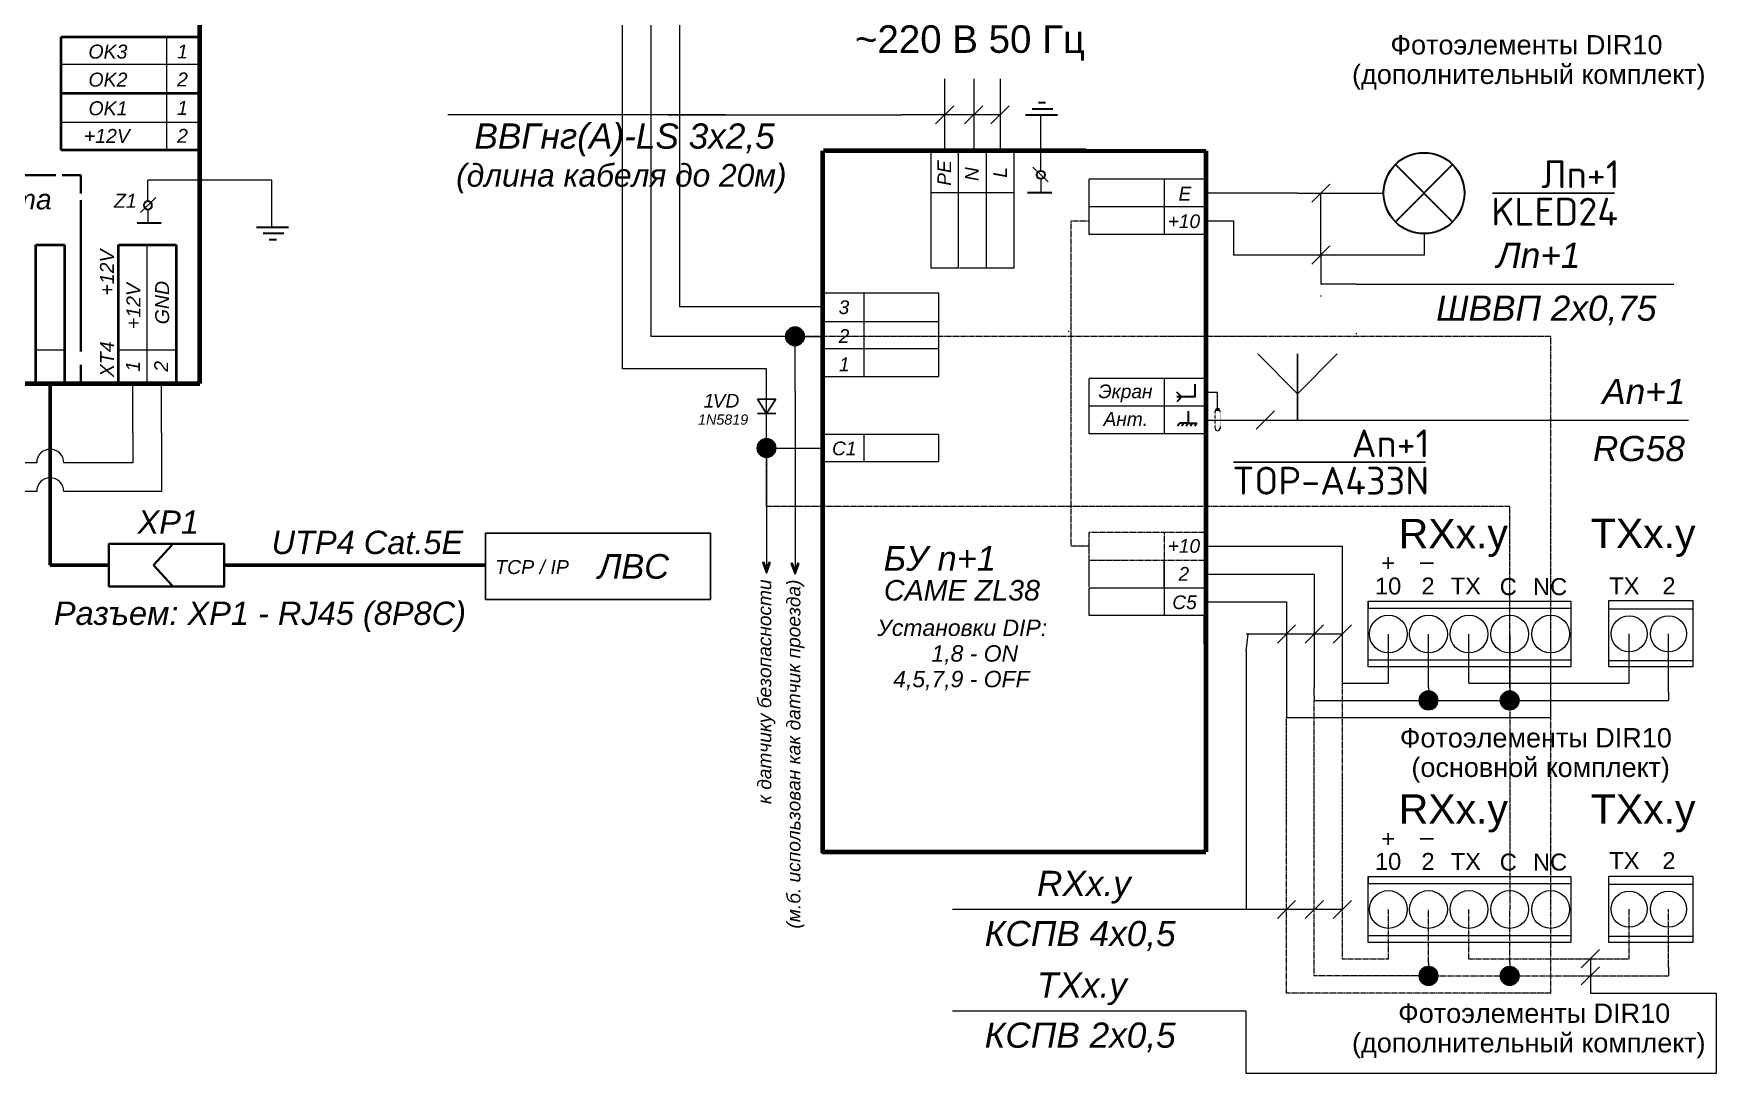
# Model space of a CAD drawing. Header units: millimetres. Extents: x -197802 to 287448, y -91833 to 169529.
# Drawn here: x 156164 to 181246, y 93866 to 109364 of the extents above; entities that cross this region are included whole.
import ezdxf
from ezdxf.lldxf.tags import DXFTag

# ---------------------------------------------------------------- set-up
doc = ezdxf.new("R2010")
doc.units = ezdxf.units.MM
for name, pattern in [('AI-Linetype-1', [1.693333, 0.846667, -0.846667]), ('AI-Linetype-2', [2.469444, 1.058333, -1.411111]), ('IMPORT-IMPORT-DASHED', [19.05, 12.7, -6.35])]:
    doc.linetypes.add(name, pattern=pattern)
doc.layers.add('СКУД', color=7, linetype='Continuous')
doc.styles.add('104', font='ariali.ttf', dxfattribs={"height": 1})
doc.styles.add('105', font='ariali.ttf', dxfattribs={"height": 1})
doc.styles.add('110', font='ariali.ttf', dxfattribs={"height": 1})
doc.styles.add('12', font='ariali.ttf', dxfattribs={"height": 1})
doc.styles.add('14', font='ariali.ttf', dxfattribs={"height": 1})
doc.styles.add('16', font='ariali.ttf', dxfattribs={"height": 1})
doc.styles.add('17', font='ariali.ttf', dxfattribs={"height": 1})
doc.styles.add('18', font='ariali.ttf', dxfattribs={"height": 1})
doc.styles.add('19', font='ariali.ttf', dxfattribs={"height": 1})
doc.styles.add('20', font='ariali.ttf', dxfattribs={"height": 1})
doc.styles.add('21', font='ariali.ttf', dxfattribs={"height": 1})
doc.styles.add('22', font='ariali.ttf', dxfattribs={"height": 1})
doc.styles.add('23', font='ariali.ttf', dxfattribs={"height": 1})
doc.styles.add('31', font='ariali.ttf', dxfattribs={"height": 1})
doc.styles.add('32', font='ariali.ttf', dxfattribs={"height": 1})
doc.styles.add('33', font='ariali.ttf', dxfattribs={"height": 1})
doc.styles.add('34', font='ariali.ttf', dxfattribs={"height": 1})
doc.styles.add('35', font='ariali.ttf', dxfattribs={"height": 1})
doc.styles.add('40', font='ariali.ttf', dxfattribs={"height": 1})
doc.styles.add('6', font='ariali.ttf', dxfattribs={"height": 1})
doc.styles.add('60', font='ariali.ttf', dxfattribs={"height": 1})
doc.styles.add('61', font='ariali.ttf', dxfattribs={"height": 1})
doc.styles.add('62', font='ariali.ttf', dxfattribs={"height": 1})
doc.styles.add('67', font='ariali.ttf', dxfattribs={"height": 1})
doc.styles.add('68', font='ariali.ttf', dxfattribs={"height": 1})
doc.styles.add('7', font='ariali.ttf', dxfattribs={"height": 1})
doc.styles.add('76', font='ariali.ttf', dxfattribs={"height": 1})
doc.styles.add('77', font='ariali.ttf', dxfattribs={"height": 1})
doc.styles.add('8', font='ariali.ttf', dxfattribs={"height": 1})
doc.styles.add('80', font='ariali.ttf', dxfattribs={"height": 1})
doc.styles.add('9', font='ariali.ttf', dxfattribs={"height": 1})
doc.styles.add('ISOCPEUR_1', font='isocpeur.ttf', dxfattribs={"height": 10})
doc.styles.get("Standard").update_dxf_attribs({"font": 'arial.ttf'})
tags = doc.linetypes.add('New Line2', pattern=[0.7, 0.5, -0.2]).pattern_tags.tags
tags[6:7] = [DXFTag(74, 4), DXFTag(75, 0), DXFTag(340, '0'), DXFTag(46, 1.0), DXFTag(50, 0.0), DXFTag(44, 0.0), DXFTag(45, 0.0)]
tags[4:5] = [DXFTag(74, 4), DXFTag(75, 0), DXFTag(340, '0'), DXFTag(46, 1.0), DXFTag(50, 0.0), DXFTag(44, 0.0), DXFTag(45, 0.0)]
tags = doc.linetypes.add('New Line3', pattern=[0.7, 0.5, -0.2]).pattern_tags.tags
tags[6:7] = [DXFTag(74, 4), DXFTag(75, 0), DXFTag(340, '0'), DXFTag(46, 1.0), DXFTag(50, 0.0), DXFTag(44, 0.0), DXFTag(45, 0.0)]
tags[4:5] = [DXFTag(74, 4), DXFTag(75, 0), DXFTag(340, '0'), DXFTag(46, 1.0), DXFTag(50, 0.0), DXFTag(44, 0.0), DXFTag(45, 0.0)]

msp = doc.modelspace()

# ---------------------------------------------------------------- hatches: boundary and pattern name
at = {"layer": 'СКУД', "lineweight": 18, "true_color": 0x000000}
h = msp.add_hatch(dxfattribs=at)
h.set_pattern_fill('ANGLE', color=18, scale=1.28)
h.set_pattern_definition([(0, (153977.359, 162568.265), (0, 8.9408), [6.5024, -2.4384]), (90, (153977.359, 162568.265), (-8.9408, 5e-16), [6.5024, -2.4384])])
h.paths.add_polyline_path([(167652, 104852), (167513, 104852), (167373, 104852, 0.999967)])
h.paths.add_polyline_path([(167513, 104991, 0.414214), (167373, 104852), (167513, 104852)])
h.paths.add_polyline_path([(167513, 104991), (167513, 104852), (167652, 104852, 0.414233)])
h = msp.add_hatch(dxfattribs=at)
h.set_pattern_fill('ANGLE', color=18, scale=1.28)
h.set_pattern_definition([(0, (153552.529, 160903.375), (0, 8.9408), [6.5024, -2.4384]), (90, (153552.529, 160903.375), (-8.9408, 5e-16), [6.5024, -2.4384])])
h.paths.add_polyline_path([(167227, 103187), (167088, 103187), (166949, 103187, 0.999967)])
h.paths.add_polyline_path([(167088, 103327, 0.414214), (166949, 103187), (167088, 103187)])
h.paths.add_polyline_path([(167088, 103327), (167088, 103187), (167227, 103187, 0.414233)])
h = msp.add_hatch(dxfattribs=at)
h.set_pattern_fill('ANGLE', color=18, scale=1.28)
h.set_pattern_definition([(0, (163420.916, 157141.335), (0, 8.9408), [6.5024, -2.4384]), (90, (163420.916, 157141.335), (-8.9408, 5e-16), [6.5024, -2.4384])])
h.paths.add_polyline_path([(177096, 99425), (176956, 99425), (176817, 99425, 0.999967)])
h.paths.add_polyline_path([(176956, 99565, 0.414214), (176817, 99425), (176956, 99425)])
h.paths.add_polyline_path([(176956, 99565), (176956, 99425), (177096, 99425, 0.414233)])
h = msp.add_hatch(dxfattribs=at)
h.set_pattern_fill('ANGLE', color=18, scale=1.28)
h.set_pattern_definition([(0, (164630.468, 157141.335), (0, 8.9408), [6.5024, -2.4384]), (90, (164630.468, 157141.335), (-8.9408, 5e-16), [6.5024, -2.4384])])
h.paths.add_polyline_path([(178305, 99425), (178166, 99425), (178027, 99425, 0.999967)])
h.paths.add_polyline_path([(178166, 99565, 0.414214), (178027, 99425), (178166, 99425)])
h.paths.add_polyline_path([(178166, 99565), (178166, 99425), (178305, 99425, 0.414233)])
h = msp.add_hatch(dxfattribs=at)
h.set_pattern_fill('ANGLE', color=18, scale=1.28)
h.set_pattern_definition([(0, (163420.916, 153035.507), (0, 8.9408), [6.5024, -2.4384]), (90, (163420.916, 153035.507), (-8.9408, 5e-16), [6.5024, -2.4384])])
h.paths.add_polyline_path([(177096, 95319), (176956, 95319), (176817, 95319, 0.999967)])
h.paths.add_polyline_path([(176956, 95459, 0.414214), (176817, 95319), (176956, 95319)])
h.paths.add_polyline_path([(176956, 95459), (176956, 95319), (177096, 95319, 0.414233)])
h = msp.add_hatch(dxfattribs=at)
h.set_pattern_fill('ANGLE', color=18, scale=1.28)
h.set_pattern_definition([(0, (164630.468, 153035.507), (0, 8.9408), [6.5024, -2.4384]), (90, (164630.468, 153035.507), (-8.9408, 5e-16), [6.5024, -2.4384])])
h.paths.add_polyline_path([(178305, 95319), (178166, 95319), (178027, 95319, 0.999967)])
h.paths.add_polyline_path([(178166, 95459, 0.414214), (178027, 95319), (178166, 95319)])
h.paths.add_polyline_path([(178166, 95459), (178166, 95319), (178305, 95319, 0.414233)])

# ---------------------------------------------------------------- linework, layer by layer
at = {"layer": 'СКУД', "color": 219, "lineweight": 18, "true_color": 0x642165}
for p, q in [((165790, 114257), (165790, 105290)), ((165365, 113817), (165365, 104850)), ((164940, 104366), (164940, 113333)), ((167513, 105290), (165790, 105290)), ((167513, 104850), (165365, 104850)), ((167513, 104852), (167922, 104852)), ((171586, 104930), (171602, 104930)), ((165790, 104366), (164940, 104366)), ((167088, 104366), (165790, 104366)), ((167088, 103187), (167088, 104366))]:
    msp.add_line(p, q, dxfattribs=at)
at = {"layer": 'СКУД', "color": 14, "lineweight": 18}
for p, q in [((169743, 108692), (169743, 107615)), ((170176, 108692), (170176, 107615)), ((170570, 108692), (170570, 107615))]:
    msp.add_line(p, q, dxfattribs=at)
at = {"layer": 'СКУД', "color": 18, "lineweight": 18, "true_color": 0x000000}
for p, q in [((165621, 108154), (162337, 108154)), ((164648, 108154), (163820, 108154)), ((166476, 108154), (169106, 108154)), ((170570, 108154), (169106, 108154)), ((169879, 108290), (169607, 108018)), ((170311, 108290), (170040, 108018)), ((170706, 108290), (170434, 108018)), ((175486, 107123), (175215, 106851)), ((175351, 106063), (175351, 106987)), ((175486, 106199), (175215, 105928)), ((175351, 106063), (175351, 105631)), ((175878, 105631), (175351, 105631)), ((175878, 105631), (180611, 105631)), ((175351, 105459), (175351, 105446)), ((175878, 104899), (175878, 104886)), ((174047, 103604), (175878, 103604)), ((174661, 103740), (174389, 103469)), ((175878, 103604), (175967, 103604)), ((175967, 103604), (176991, 103604)), ((176991, 103604), (179233, 103604)), ((179233, 103604), (180831, 103604)), ((174297, 100414), (174238, 100414)), ((174238, 100161), (174268, 100414)), ((175670, 100414), (174297, 100414)), ((174974, 100550), (174703, 100279)), ((175390, 100550), (175119, 100279)), ((175806, 100550), (175534, 100279)), ((174238, 100161), (174238, 96502)), ((174238, 96502), (174238, 96309)), ((174974, 96444), (174703, 96173)), ((175390, 96444), (175119, 96173)), ((175806, 96444), (175534, 96173)), ((174238, 96309), (169858, 96309)), ((174538, 96309), (174238, 96309)), ((175670, 96309), (174538, 96309)), ((179504, 95711), (179233, 95440)), ((179369, 95575), (179369, 95063)), ((179504, 95455), (179233, 95184)), ((179369, 95063), (181246, 95063)), ((181246, 95063), (181246, 93866)), ((174238, 94795), (169858, 94795)), ((174238, 93866), (174238, 94795)), ((179369, 93866), (174238, 93866)), ((181246, 93866), (179369, 93866))]:
    msp.add_line(p, q, dxfattribs=at)
at = {"layer": 'СКУД', "color": 18, "true_color": 0x000000}
for p, q in [((165621, 108154), (166476, 108154)), ((177910, 106987), (179502, 106987)), ((179502, 106987), (179726, 106987)), ((174050, 102976), (175643, 102976)), ((175319, 102976), (176912, 102976)), ((175643, 102976), (175866, 102976))]:
    msp.add_line(p, q, dxfattribs=at)
at = {"layer": 'СКУД', "color": 7, "lineweight": 18}
for p, q in [((171178, 107635), (171178, 108147)), ((169966, 106993), (169949, 106993)), ((167513, 104037), (167513, 104850)), ((167088, 103187), (167922, 103187)), ((173638, 101723), (175003, 101723)), ((175003, 101723), (175670, 101723)), ((175670, 101723), (175670, 99681)), ((167088, 101377), (167088, 101325)), ((173016, 101102), (173016, 101513)), ((173016, 101119), (173016, 101102)), ((173638, 101308), (175003, 101308)), ((175003, 101308), (175254, 101308)), ((175254, 101308), (175254, 99681)), ((173638, 100896), (174839, 100896)), ((174839, 100896), (174839, 99425)), ((176054, 100905), (179076, 100905)), ((176054, 99924), (176054, 100905)), ((176054, 100905), (176054, 100801)), ((179076, 100905), (179076, 99924)), ((179644, 99924), (179644, 100912)), ((179644, 100912), (180894, 100912)), ((180894, 100912), (180894, 99924)), ((176054, 100801), (179076, 100801)), ((179644, 100791), (180894, 100791)), ((176358, 99681), (176358, 100414)), ((176956, 99617), (176956, 100414)), ((177559, 99681), (177559, 100414)), ((178166, 99617), (178166, 100414)), ((178777, 99169), (178777, 100414)), ((179947, 99685), (179947, 100418)), ((180532, 99553), (180532, 100418)), ((176054, 99924), (176054, 100028)), ((176054, 100028), (179076, 100028)), ((179076, 99924), (176054, 99924)), ((179644, 99924), (179644, 100018)), ((179644, 100018), (180894, 100018)), ((180894, 99924), (179644, 99924)), ((175254, 99681), (175254, 99617)), ((175254, 99489), (175254, 99617)), ((175670, 99681), (176358, 99681)), ((176956, 99617), (176956, 99425)), ((177559, 99681), (179947, 99681)), ((178166, 99617), (178166, 99425)), ((174839, 99425), (174839, 99169)), ((175254, 99489), (175254, 99425)), ((175254, 99425), (176956, 99425)), ((176956, 99425), (176956, 99489)), ((176956, 99425), (180532, 99425)), ((178166, 99425), (178166, 99489)), ((180532, 99553), (180532, 99425)), ((174839, 99169), (178777, 99169)), ((176054, 96799), (179076, 96799)), ((176054, 95818), (176054, 96799)), ((176054, 96799), (176054, 96695)), ((176054, 96695), (179076, 96695)), ((179076, 96799), (179076, 95818)), ((179644, 95818), (179644, 96806)), ((179644, 96806), (180894, 96806)), ((179644, 96686), (180894, 96686)), ((180894, 96806), (180894, 95818)), ((176054, 95818), (176054, 95922)), ((176054, 95922), (179076, 95922)), ((179076, 95818), (176054, 95818)), ((179644, 95818), (179644, 95912)), ((179644, 95912), (180894, 95912)), ((180894, 95818), (179644, 95818)), ((176956, 95511), (176956, 95319)), ((176956, 95319), (176956, 95383)), ((178166, 95511), (178166, 95319)), ((178166, 95319), (178166, 95383)), ((180532, 95447), (180532, 95319))]:
    msp.add_line(p, q, dxfattribs=at)
at = {"layer": 'СКУД', "color": 3, "lineweight": 18}
for p, q in [((175003, 106987), (173638, 106987)), ((175003, 106987), (176286, 106987)), ((173638, 106575), (174047, 106575)), ((174047, 106575), (174047, 106063)), ((176889, 106383), (176889, 106063)), ((176889, 106063), (174047, 106063))]:
    msp.add_line(p, q, dxfattribs=at)
at = {"layer": 'СКУД', "color": 251, "linetype": 'IMPORT-IMPORT-DASHED', "lineweight": 18, "true_color": 0x636466}
for p, q in [((171628, 101723), (171628, 106575)), ((171628, 106575), (171897, 106575)), ((171897, 101723), (171628, 101723))]:
    msp.add_line(p, q, dxfattribs=at)
at = {"layer": 'СКУД', "color": 252, "linetype": 'IMPORT-IMPORT-DASHED', "lineweight": 18, "true_color": 0x939598}
for p, q in [((178777, 104852), (167513, 104852)), ((178777, 100414), (178777, 104852)), ((167088, 102314), (167088, 103187)), ((178166, 102314), (167088, 102314)), ((178166, 100414), (178166, 102314)), ((178166, 100414), (178166, 96309)), ((178777, 96309), (178777, 100414))]:
    msp.add_line(p, q, dxfattribs=at)
at = {"layer": 'СКУД', "color": 146, "true_color": 0x105689}
msp.add_line((175003, 103604), (175003, 104442), dxfattribs=at)
at = {"layer": 'СКУД', "color": 7, "lineweight": 53}
msp.add_line((156411, 103413), (156411, 104148), dxfattribs=at)
at = {"layer": 'СКУД', "color": 1, "lineweight": 18}
for p, q in [((157643, 103413), (157643, 104148)), ((157643, 103413), (157643, 102966)), ((156209, 102966), (151717, 102966)), ((157643, 102966), (156613, 102966))]:
    msp.add_line(p, q, dxfattribs=at)
at = {"layer": 'СКУД', "color": 241, "lineweight": 18, "true_color": 0xf7abae}
for p, q in [((158072, 103413), (158072, 104148)), ((158072, 103413), (158072, 103025)), ((158072, 103025), (158072, 102540)), ((156209, 102540), (151717, 102540)), ((158072, 102540), (156613, 102540))]:
    msp.add_line(p, q, dxfattribs=at)
at = {"layer": 'СКУД', "color": 146, "lineweight": 18, "true_color": 0x105689}
for p, q in [((173812, 104016), (173638, 104016)), ((173812, 103764), (173812, 104016)), ((173638, 103604), (173911, 103604)), ((173638, 103604), (174047, 103604)), ((173911, 103604), (174047, 103604)), ((174047, 103604), (175003, 103604))]:
    msp.add_line(p, q, dxfattribs=at)
at = {"layer": 'СКУД', "color": 7, "linetype": 'IMPORT-IMPORT-DASHED', "lineweight": 18}
for p, q in [((175670, 99681), (175670, 95575)), ((175254, 95319), (175254, 99425)), ((174839, 95063), (174839, 99169)), ((176358, 95575), (176358, 96309)), ((176956, 95511), (176956, 96309)), ((177559, 95575), (177559, 96309)), ((178166, 95511), (178166, 96309)), ((178777, 95063), (178777, 96309)), ((179947, 95579), (179947, 96312)), ((180532, 95447), (180532, 96312)), ((175670, 95575), (176358, 95575)), ((177559, 95575), (179947, 95575)), ((176956, 95319), (175254, 95319)), ((176956, 95319), (180532, 95319)), ((178777, 95063), (174839, 95063))]:
    msp.add_line(p, q, dxfattribs=at)
at = {"layer": 'СКУД', "lineweight": 60}
msp.add_lwpolyline([(171853, 107615), (173638, 107615)], dxfattribs=at)
at = {"layer": 'СКУД', "color": 3, "lineweight": 30}
for points in [[(176462, 106560), (177316, 107414)], [(177316, 106560), (176462, 107414)]]:
    msp.add_lwpolyline(points, dxfattribs=at)
at = {"layer": 'СКУД', "color": 7, "lineweight": 70}
for points in [[(173638, 105987), (173638, 103398)], [(167922, 103887), (167922, 97166), (173638, 97166)], [(173638, 103398), (173638, 99688)], [(173638, 100267), (173638, 100690)], [(173638, 99688), (173638, 97166)]]:
    msp.add_lwpolyline(points, dxfattribs=at)
at = {"layer": 'СКУД', "color": 146, "true_color": 0x105689}
for points in [[(175003, 103997), (174410, 104590)], [(175003, 103997), (175595, 104590)], [(175003, 103997), (175003, 104590)]]:
    msp.add_lwpolyline(points, dxfattribs=at)
at = {"layer": 'СКУД', "color": 7, "lineweight": 30}
for points in [[(173475, 104138), (173475, 103950), (173275, 103950)], [(173239, 103986), (173203, 104022)], [(173275, 103950), (173203, 103950)], [(173239, 103913), (173203, 103877)], [(173275, 103950), (173239, 103986)], [(173275, 103950), (173239, 103913)], [(173375, 103738), (173375, 103558), (173247, 103558)], [(173247, 103558), (173215, 103511)], [(173311, 103558), (173279, 103511)], [(173375, 103558), (173343, 103511)], [(173375, 103558), (173503, 103558)], [(173439, 103558), (173407, 103511)], [(173503, 103558), (173471, 103511)]]:
    msp.add_lwpolyline(points, dxfattribs=at)
at = {"layer": 'СКУД', "color": 7, "linetype": 'AI-Linetype-1', "lineweight": 9}
msp.add_lwpolyline([(173775, 103480), (173775, 103728)], dxfattribs=at)
at = {"layer": 'СКУД', "color": 7, "linetype": 'AI-Linetype-2', "lineweight": 9}
msp.add_lwpolyline([(173849, 103728), (173849, 103480)], dxfattribs=at)
at = {"layer": 'СКУД', "color": 7, "lineweight": 53}
for points in [[(156411, 101925), (156411, 101441)], [(157287, 101441), (156411, 101441)], [(159003, 101441), (162898, 101441)]]:
    msp.add_lwpolyline(points, dxfattribs=at)
at = {"layer": 'СКУД', "color": 7, "lineweight": 35}
for points in [[(157287, 101122), (159003, 101122), (159003, 101759), (157287, 101759), (157287, 101122)], [(157949, 101441), (158228, 101742)], [(157949, 101441), (158228, 101139)]]:
    msp.add_lwpolyline(points, dxfattribs=at)
at = {"layer": 'СКУД', "color": 3, "lineweight": 30}
msp.add_circle((176889, 106987), 603, dxfattribs=at)
at = {"layer": 'СКУД', "color": 18, "true_color": 0x000000}
for centre in [(167513, 104852), (167088, 103187), (176956, 99425), (178166, 99425), (176956, 95319), (178166, 95319)]:
    msp.add_circle(centre, 139, dxfattribs=at)
at = {"layer": 'СКУД', "color": 7, "lineweight": 18}
for centre, radius in [((167513, 104852), 47.4), ((167088, 103187), 47.4), ((176358, 100414), 282), ((176956, 100414), 282), ((177559, 100414), 282), ((178166, 100414), 282), ((178777, 100414), 282), ((179947, 100418), 269), ((180532, 100418), 269), ((176358, 96309), 282), ((176956, 96309), 282), ((177559, 96309), 282), ((178166, 96309), 282), ((178777, 96309), 282), ((179947, 96312), 269), ((180532, 96312), 269)]:
    msp.add_circle(centre, radius, dxfattribs=at)
at = {"layer": 'СКУД', "color": 146, "lineweight": 18, "true_color": 0x105689}
msp.add_circle((173812, 103764), 21.1, dxfattribs=at)
at = {"layer": 'СКУД', "color": 1, "lineweight": 18}
msp.add_arc((156411, 102966), 202, 0, 180, dxfattribs=at)
at = {"layer": 'СКУД', "color": 241, "lineweight": 18, "true_color": 0xf7abae}
msp.add_arc((156411, 102540), 202, 0, 180, dxfattribs=at)
at = {"layer": 'СКУД', "color": 7, "lineweight": 70}
for points in [[(158642, 104148), (158642, 104148), (158642, 121650), (158642, 121650)], [(167922, 107615), (167922, 107615), (167922, 103887), (167922, 103887)], [(171853, 107615), (171853, 107615), (167937, 107615), (167937, 107615)], [(173638, 107615), (173638, 106932), (173638, 104031), (173638, 104031)], [(152840, 104148), (152840, 104148), (158642, 104148), (158642, 104148)]]:
    msp.add_open_spline(points, degree=3, dxfattribs=at)
at = {"layer": 'СКУД', "color": 7, "lineweight": 40}
for points in [[(156573, 109319), (156573, 109319), (158642, 109319), (158642, 109319)], [(156573, 108891), (156573, 108891), (156573, 109319), (156573, 109319)], [(156573, 108474), (156573, 108474), (156573, 108902), (156573, 108902)], [(158642, 108474), (158642, 108474), (156573, 108474), (156573, 108474)], [(156573, 108045), (156573, 108045), (156573, 108474), (156573, 108474)], [(156573, 107625), (156573, 107625), (156573, 108045), (156573, 108045)], [(158642, 107625), (158642, 107625), (156573, 107625), (156573, 107625)], [(156197, 106216), (156197, 106216), (156625, 106216), (156625, 106216)], [(156197, 104148), (156197, 104148), (156197, 106216), (156197, 106216)], [(156625, 106216), (156625, 106216), (156625, 104148), (156625, 104148)], [(157429, 106216), (157429, 106216), (157858, 106216), (157858, 106216)], [(157429, 104148), (157429, 104148), (157429, 106216), (157429, 106216)], [(157858, 106216), (157858, 106216), (158286, 106216), (158286, 106216)], [(158286, 106216), (158286, 106216), (158286, 104148), (158286, 104148)]]:
    msp.add_open_spline(points, degree=3, dxfattribs=at)
at = {"layer": 'СКУД', "color": 7, "lineweight": 18}
for points in [[(158142, 109319), (158142, 109319), (158142, 108891), (158142, 108891)], [(158642, 108902), (158642, 108902), (156573, 108902), (156573, 108902)], [(158142, 108902), (158142, 108902), (158142, 108474), (158142, 108474)], [(158142, 108474), (158142, 108474), (158142, 108045), (158142, 108045)], [(156573, 108045), (156573, 108045), (158642, 108045), (158642, 108045)], [(158142, 108045), (158142, 108045), (158142, 107625), (158142, 107625)], [(169537, 107615), (169537, 107615), (169537, 105874), (169537, 105874)], [(169949, 105874), (169949, 105874), (169949, 107615), (169949, 107615)], [(170360, 107615), (170360, 107615), (170360, 105874), (170360, 105874)], [(170780, 105874), (170780, 105874), (170780, 107615), (170780, 107615)], [(171178, 107321), (171178, 107321), (171178, 107635), (171178, 107635)], [(159714, 107181), (159714, 107181), (157867, 107181), (157867, 107181)], [(157867, 106867), (157867, 106867), (157867, 107181), (157867, 107181)], [(159714, 106470), (159714, 106470), (159714, 107181), (159714, 107181)], [(171178, 107199), (171178, 107199), (171178, 106994), (171178, 106994)], [(173638, 107193), (173638, 107193), (171897, 107193), (171897, 107193)], [(171897, 106781), (171897, 106781), (171897, 107193), (171897, 107193)], [(173016, 107193), (173016, 107193), (173016, 106781), (173016, 106781)], [(169949, 106993), (169949, 106993), (169537, 106993), (169537, 106993)], [(170386, 106993), (170386, 106993), (169966, 106993), (169966, 106993)], [(170780, 106993), (170780, 106993), (170360, 106993), (170360, 106993)], [(157867, 106745), (157867, 106745), (157867, 106539), (157867, 106539)], [(173638, 106781), (173638, 106781), (171897, 106781), (171897, 106781)], [(171897, 106369), (171897, 106369), (171897, 106781), (171897, 106781)], [(173016, 106781), (173016, 106781), (173016, 106369), (173016, 106369)], [(173638, 106369), (173638, 106369), (171897, 106369), (171897, 106369)], [(157858, 104148), (157858, 104148), (157858, 106216), (157858, 106216)], [(169537, 105874), (169537, 105874), (169949, 105874), (169949, 105874)], [(169966, 105874), (169966, 105874), (170386, 105874), (170386, 105874)], [(170360, 105874), (170360, 105874), (170780, 105874), (170780, 105874)], [(169658, 105495), (169658, 105495), (167917, 105495), (167917, 105495)], [(168540, 105495), (168540, 105495), (168540, 105075), (168540, 105075)], [(169658, 105075), (169658, 105075), (169658, 105495), (169658, 105495)], [(168540, 105100), (168540, 105100), (168540, 104681), (168540, 104681)], [(169658, 104681), (169658, 104681), (169658, 105100), (169658, 105100)], [(167917, 105075), (167917, 105075), (169658, 105075), (169658, 105075)], [(156625, 104648), (156625, 104648), (156197, 104648), (156197, 104648)], [(157858, 104648), (157858, 104648), (157429, 104648), (157429, 104648)], [(158286, 104648), (158286, 104648), (157858, 104648), (157858, 104648)], [(169658, 104664), (169658, 104664), (167917, 104664), (167917, 104664)], [(168540, 104664), (168540, 104664), (168540, 104252), (168540, 104252)], [(169658, 104252), (169658, 104252), (169658, 104664), (169658, 104664)], [(167917, 104252), (167917, 104252), (169658, 104252), (169658, 104252)], [(173638, 104222), (173638, 104222), (171897, 104222), (171897, 104222)], [(171897, 103810), (171897, 103810), (171897, 104222), (171897, 104222)], [(173016, 104222), (173016, 104222), (173016, 103810), (173016, 103810)], [(167513, 104037), (167513, 104037), (167513, 101310), (167513, 101310)], [(173638, 103810), (173638, 103810), (171897, 103810), (171897, 103810)], [(171897, 103398), (171897, 103398), (171897, 103810), (171897, 103810)], [(173016, 103810), (173016, 103810), (173016, 103398), (173016, 103398)], [(167917, 103395), (167917, 103395), (169658, 103395), (169658, 103395)], [(168540, 103395), (168540, 103395), (168540, 102984), (168540, 102984)], [(169658, 102984), (169658, 102984), (169658, 103395), (169658, 103395)], [(173638, 103398), (173638, 103398), (171897, 103398), (171897, 103398)], [(167088, 103187), (167088, 102237), (167088, 101325), (167088, 101325)], [(167917, 102984), (167917, 102984), (169658, 102984), (169658, 102984)], [(171897, 101119), (171897, 101119), (171897, 101539), (171897, 101539)], [(173016, 101539), (173016, 101539), (173016, 101119), (173016, 101119)], [(171897, 100690), (171897, 100690), (171897, 101102), (171897, 101102)], [(171897, 101102), (171897, 101102), (173638, 101102), (173638, 101102)], [(173016, 101102), (173016, 101102), (173016, 100690), (173016, 100690)], [(173638, 100690), (173638, 100690), (171897, 100690), (171897, 100690)]]:
    msp.add_open_spline(points, degree=3, dxfattribs=at)
at = {"layer": 'СКУД', "color": 7, "lineweight": 30}
for points in [[(171426, 108147), (171426, 108147), (170949, 108147), (170949, 108147)], [(171357, 108238), (171357, 108238), (171047, 108238), (171047, 108238)], [(171249, 108332), (171249, 108332), (171141, 108332), (171141, 108332)], [(170977, 106994), (170977, 106994), (171339, 106994), (171339, 106994)], [(158067, 106539), (158067, 106539), (157706, 106539), (157706, 106539)], [(159962, 106474), (159962, 106474), (159485, 106474), (159485, 106474)], [(159894, 106383), (159894, 106383), (159583, 106383), (159583, 106383)], [(159786, 106289), (159786, 106289), (159677, 106289), (159677, 106289)]]:
    msp.add_open_spline(points, degree=3, dxfattribs=at)
at = {"layer": 'СКУД', "color": 7, "lineweight": 20}
for points in [[(171060, 107376), (171060, 107376), (171285, 107154), (171285, 107154)], [(157985, 106922), (157985, 106922), (157759, 106700), (157759, 106700)]]:
    msp.add_open_spline(points, degree=3, dxfattribs=at)
at = {"layer": 'СКУД', "color": 7, "linetype": 'New Line2', "lineweight": 35}
msp.add_open_spline([(153615, 107257), (153615, 107257), (156496, 107257), (156496, 107257)], degree=3, dxfattribs=at)
at = {"layer": 'СКУД', "color": 7, "lineweight": 35}
for points in [[(156589, 107257), (156589, 107257), (156867, 107257), (156867, 107257)], [(156867, 106980), (156867, 106980), (156867, 107257), (156867, 107257)], [(156867, 104150), (156867, 104150), (156867, 104428), (156867, 104428)]]:
    msp.add_open_spline(points, degree=3, dxfattribs=at)
at = {"layer": 'СКУД', "color": 7, "lineweight": 30}
for points in [[(171117, 107260), (171117, 107226), (171144, 107199), (171178, 107199), (171178, 107199), (171211, 107199), (171239, 107226), (171239, 107260), (171239, 107260), (171239, 107294), (171211, 107321), (171178, 107321), (171178, 107321), (171144, 107321), (171117, 107294), (171117, 107260)], [(157928, 106806), (157928, 106772), (157901, 106745), (157867, 106745), (157867, 106745), (157833, 106745), (157806, 106772), (157806, 106806), (157806, 106806), (157806, 106840), (157833, 106867), (157867, 106867), (157867, 106867), (157901, 106867), (157928, 106840), (157928, 106806)]]:
    msp.add_open_spline(points, degree=3, knots=[0, 0, 0, 0, 0.2, 0.2, 0.2, 0.2, 0.4, 0.4, 0.4, 0.4, 0.6, 0.6, 0.6, 0.6, 1, 1, 1, 1], dxfattribs=at)
at = {"layer": 'СКУД', "color": 7, "linetype": 'New Line3', "lineweight": 35}
msp.add_open_spline([(156867, 104625), (156867, 104625), (156867, 106881), (156867, 106881)], degree=3, dxfattribs=at)
at = {"layer": 'СКУД', "color": 219, "lineweight": 18, "true_color": 0x642165}
msp.add_open_spline([(167922, 105290), (167922, 105290), (167513, 105290), (167513, 105290)], degree=3, dxfattribs=at)
at = {"layer": 'СКУД', "color": 7}
for points, knots in [([(167463, 104850), (167463, 104822), (167485, 104800), (167513, 104800), (167513, 104800), (167541, 104800), (167563, 104822), (167563, 104850), (167563, 104850), (167563, 104878), (167541, 104900), (167513, 104900), (167513, 104900), (167485, 104900), (167463, 104878), (167463, 104850)], [0, 0, 0, 0, 0.2, 0.2, 0.2, 0.2, 0.4, 0.4, 0.4, 0.4, 0.6, 0.6, 0.6, 0.6, 1, 1, 1, 1]), ([(167038, 103189), (167038, 103162), (167060, 103139), (167088, 103139), (167088, 103139), (167116, 103139), (167138, 103162), (167138, 103189), (167138, 103189), (167138, 103217), (167116, 103240), (167088, 103240), (167088, 103240), (167060, 103240), (167038, 103217), (167038, 103189)], [0, 0, 0, 0, 0.2, 0.2, 0.2, 0.2, 0.4, 0.4, 0.4, 0.4, 0.6, 0.6, 0.6, 0.6, 1, 1, 1, 1]), ([(167144, 101479), (167144, 101479), (167128, 101485), (167128, 101485), (167128, 101485), (167128, 101485), (167088, 101377), (167088, 101377), (167088, 101377), (167088, 101377), (167048, 101485), (167048, 101485), (167048, 101485), (167048, 101485), (167032, 101479), (167032, 101479), (167032, 101479), (167032, 101479), (167088, 101325), (167088, 101325), (167088, 101325), (167088, 101325), (167144, 101479), (167144, 101479)], [0, 0, 0, 0, 0.142857, 0.142857, 0.142857, 0.142857, 0.285714, 0.285714, 0.285714, 0.285714, 0.428571, 0.428571, 0.428571, 0.428571, 0.571429, 0.571429, 0.571429, 0.571429, 0.714286, 0.714286, 0.714286, 0.714286, 1, 1, 1, 1]), ([(167569, 101465), (167569, 101465), (167553, 101471), (167553, 101471), (167553, 101471), (167553, 101471), (167513, 101362), (167513, 101362), (167513, 101362), (167513, 101362), (167473, 101471), (167473, 101471), (167473, 101471), (167473, 101471), (167457, 101465), (167457, 101465), (167457, 101465), (167457, 101465), (167513, 101310), (167513, 101310), (167513, 101310), (167513, 101310), (167569, 101465), (167569, 101465)], [0, 0, 0, 0, 0.142857, 0.142857, 0.142857, 0.142857, 0.285714, 0.285714, 0.285714, 0.285714, 0.428571, 0.428571, 0.428571, 0.428571, 0.571429, 0.571429, 0.571429, 0.571429, 0.714286, 0.714286, 0.714286, 0.714286, 1, 1, 1, 1])]:
    msp.add_open_spline(points, degree=3, knots=knots, dxfattribs=at)
at = {"layer": 'СКУД', "color": 7, "lineweight": 25}
for points in [[(166952, 103918), (166952, 103918), (167228, 103918), (167228, 103918)], [(167090, 103701), (167090, 103701), (166952, 103918), (166952, 103918)], [(167228, 103918), (167228, 103918), (167090, 103701), (167090, 103701)], [(166952, 103701), (166952, 103701), (167228, 103701), (167228, 103701)], [(166252, 101919), (166252, 101919), (162898, 101919), (162898, 101919)], [(162898, 101919), (162898, 101919), (162898, 100930), (162898, 100930)], [(166252, 100930), (166252, 100930), (166252, 101919), (166252, 101919)], [(162898, 100930), (162898, 100930), (166252, 100930), (166252, 100930)]]:
    msp.add_open_spline(points, degree=3, dxfattribs=at)
at = {"layer": 'СКУД', "color": 7, "lineweight": 9}
for points in [[(173775, 103728), (173776, 103776), (173847, 103776), (173849, 103728)], [(173775, 103480), (173776, 103433), (173847, 103433), (173849, 103480)]]:
    msp.add_open_spline(points, degree=3, dxfattribs=at)
at = {"layer": 'СКУД', "color": 7, "lineweight": 53}
msp.add_open_spline([(156411, 103413), (156411, 102835), (156411, 101925), (156411, 101925)], degree=3, dxfattribs=at)
at = {"layer": 'СКУД', "color": 7, "linetype": 'IMPORT-IMPORT-DASHED', "lineweight": 18}
for points in [[(171897, 101513), (171897, 101513), (171897, 101933), (171897, 101933)], [(171897, 101933), (171897, 101933), (173638, 101933), (173638, 101933)], [(173016, 101933), (173016, 101933), (173016, 101513), (173016, 101513)], [(173638, 101513), (173638, 101513), (171897, 101513), (171897, 101513)]]:
    msp.add_open_spline(points, degree=3, dxfattribs=at)

# ---------------------------------------------------------------- texts
at = {"layer": 'СКУД', "color": 7}
for s, height, p in [('~220 В 50 Гц', 410.47, (168407, 109078)), ('RXx.y', 436.9, (176512, 101694)), ('TXx.y', 436.9, (179376, 101695)), ('+', 253, (176251, 101350)), ('_', 253, (176832, 101534)), ('10', 252.8, (176157, 101004)), ('2', 253, (176850, 101004)), ('ТХ', 252.8, (177286, 101004)), ('С', 253, (178017, 100995)), ('NС', 252.8, (178513, 100995)), ('ТХ', 252.8, (179650, 101006)), ('2', 253, (180442, 101006)), ('RXx.y', 436.9, (176512, 97588)), ('TXx.y', 436.9, (179376, 97589)), ('+', 253, (176251, 97238)), ('_', 253, (176832, 97422)), ('10', 252.8, (176157, 96898)), ('2', 253, (176850, 96898)), ('ТХ', 252.8, (177286, 96898)), ('С', 253, (178017, 96889)), ('NС', 252.8, (178513, 96889)), ('ТХ', 252.8, (179650, 96911)), ('2', 253, (180442, 96911))]:
    msp.add_text(s, height=height, dxfattribs=at).set_placement(p)
for s, height, style, p in [('OK3', 208.1, '104', (156980, 108993)), ('1', 208, '105', (158302, 108994)), ('OK2', 208.1, '31', (156981, 108575)), ('2', 208, '60', (158302, 108577)), ('OK1', 208.1, '32', (156981, 108148)), ('1', 208, '61', (158302, 108154)), ('+12V', 208.1, '33', (156912, 107736)), ('2', 208, '62', (158302, 107737)), ('Верхняя плата', 300.22, '110', (153398, 106745)), ('Z1', 208.1, '80', (157361, 106769)), ('E', 204, '9', (173230, 106877)), ('+10', 203.9, '9', (173068, 106466)), ('3', 204, '8', (168163, 105184)), ('2', 204, '6', (168165, 104755)), ('1', 204, '7', (168168, 104333)), ('Экран', 203.9, '9', (172036, 103930)), ('1', 204, '20', (166151, 103790)), ('VD', 203.9, '19', (166287, 103790)), ('1N5819', 152.9, '21', (166067, 103535)), ('Ант.', 203.9, '9', (172112, 103518)), ('C1 ', 203.9, '9', (168065, 103080)), ('Л', 367, '76', (164576, 101239)), ('ВС', 366.9, '77', (164924, 101239)), ('БУ n+1', 367, '14', (168834, 101358)), ('TCP / IP', 208.1, '40', (163044, 101309)), ('2', 204, '9', (173230, 101210)), ('CAME ZL38', 305.9, '14', (168838, 100914)), ('С5', 203.9, '9', (173137, 100786)), ('Установки DIP:', 244.7, '16', (168739, 100386)), ('   1,8 - ON', 244.7, '17', (169262, 100003)), ('   4,5,7,9 - OFF', 244.7, '18', (168692, 99621))]:
    msp.add_text(s, height=height, dxfattribs=dict(at, style=style)).set_placement(p)
at = {"layer": 'СКУД', "color": 18, "true_color": 0x000000}
for s, p in [('Фотоэлементы DIR10', (176389, 109054)), ('(дополнительный комплект)', (175816, 108614)), ('Фотоэлементы DIR10', (176529, 98724)), ('(основной комплект)', (176701, 98284)), ('Фотоэлементы DIR10', (176504, 94618)), ('(дополнительный комплект)', (175816, 94178))]:
    msp.add_text(s, height=288.37, dxfattribs=at).set_placement(p)
at = {"layer": 'СКУД', "color": 7}
for s, height, style, p in [('PE', 203.9, '7', (169840, 107097)), ('N', 204, '7', (170252, 107167)), ('L', 204, '7', (170672, 107216)), ('+12V', 208.1, '12', (157361, 105460)), ('+12V', 208.1, '34', (157755, 104960)), ('GND', 208.1, '35', (158183, 105032)), ('XT4', 208.1, '6', (157361, 104244)), ('1', 208, '67', (157747, 104324)), ('2', 208, '68', (158169, 104324)), ('                     к датчику безопасности', 203.91, '22', (167159, 96218)), ('(м.б. использован как датчик проезда)', 203.91, '23', (167593, 96024))]:
    msp.add_text(s, height=height, rotation=90, dxfattribs=dict(at, style=style)).set_placement(p)
at = {"layer": 'СКУД', "color": 18, "true_color": 0x000000, "style": 'ISOCPEUR_1'}
for s, p in [('     Лn+1', (177318, 107061)), ('KLED24', (177892, 106503)), ('     Аn+1', (174489, 103050)), ('TOP-A433N ', (174033, 102493))]:
    msp.add_text(s, height=414.7, dxfattribs=at).set_placement(p)
at = {"layer": 'СКУД', "color": 7, "linetype": 'IMPORT-IMPORT-DASHED', "style": '9'}
msp.add_text('+10', height=203.9, dxfattribs=at).set_placement((173068, 101626))
at = {"layer": 'СКУД', "color": 7, "attachment_point": 7}
for s, insert, char_height in [('{\\fArial|b0|i1|c204|p34;ВВГнг(А)-LS 3х2,5}', (162734, 107537), 375.54), ('{\\fArial|b0|i1|c204|p34;(длина кабеля до 20м)}', (162462, 106982), 337.99), ('{\\fArial|b0|i1|c204|p34;Лn+1}', (177971, 105869), 375.54), ('{\\fArial|b0|i1|c204|p34;ШВВП 2х0,75}', (177070, 105014), 375.54), ('{\\fArial|b0|i1|c204|p34;RG58}', (179407, 102987), 375.54), ('\\fArial|b0|i1|c0|p34;\\W1;XP1', (157712, 101909), 347.27), ('{\\fArial|b0|i1|c204|p34;UTP4 Cat.5E}', (159710, 101602), 347.27), ('\\fArial|b0|i1|c0|p34;\\W1;Разъем: ХР1 - RJ45 (8P8C)             ', (156465, 100446), 347.27), ('{\\fArial|b0|i1|c204|p34;RXx.y}', (171120, 96396), 375.54), ('{\\fArial|b0|i1|c204|p34;КСПВ 4х0,5}', (170340, 95692), 375.54), ('{\\fArial|b0|i1|c204|p34;TXx.y}', (171120, 94882), 375.54), ('{\\fArial|b0|i1|c204|p34;КСПВ 2х0,5}', (170340, 94178), 375.54)]:
    msp.add_mtext(s, dxfattribs=dict(at, insert=insert, char_height=char_height))
at = {"layer": 'СКУД', "color": 7, "insert": (179545, 103842), "char_height": 375.54, "width": 626.85, "attachment_point": 7}
msp.add_mtext('{\\fArial|b0|i1|c204|p34;Аn+1}', dxfattribs=at)

doc.saveas('drawing.dxf')
